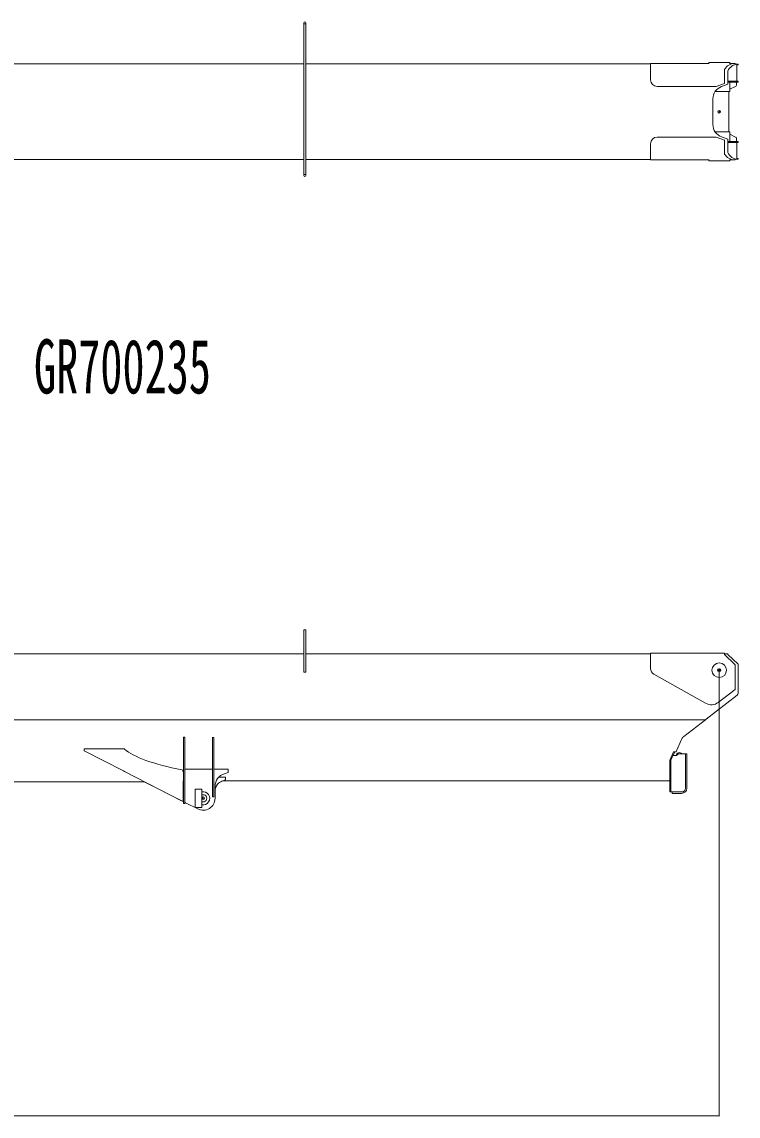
# Model space of a CAD drawing. Units: millimetres, scale not verified. Extents: x -41631 to 43732, y -72036 to 73823.
# Drawn here: x 33529 to 38956, y -36751 to -28462 of the extents above; entities that cross this region are included whole.
import ezdxf
from ezdxf.enums import TextEntityAlignment as Align

# ---------------------------------------------------------------- set-up
doc = ezdxf.new("R2010")
doc.units = ezdxf.units.MM
doc.header["$LTSCALE"] = 100
doc.header["$PDMODE"] = 32
doc.header["$PDSIZE"] = 20
doc.layers.add('0-0_0', color=5, linetype='Continuous', lineweight=18)
doc.layers.add('0-1_DEFPOINTS', color=7, linetype='Continuous')
doc.styles.add('ＭＳ ゴシック', font='')
doc.styles.get('ＭＳ ゴシック').set_extended_font_data('MS Gothic')

# ---------------------------------------------------------------- blocks, each defined once
blk = doc.blocks.new('_OPEN30')
at = {"layer": '0-0_0', "color": 7, "lineweight": 13}
blk.add_line((0, 0), (-1, 0), dxfattribs=at)
blk.add_lwpolyline([(-1, 0.27), (0, 0), (-1, -0.27)], dxfattribs=at)
blk = doc.blocks.new('D71')
at = {"layer": '0-0_0', "color": 7, "lineweight": 13}
for p, q in [((14598.4, -66076), (14598.4, -69452.7)), ((14595.6, -69451.7), (-26598.9, -69451.7))]:
    blk.add_line(p, q, dxfattribs=at)
at = {"layer": '0-1_DEFPOINTS'}
blk.add_point((14598.4, -66075.5), dxfattribs=at)
at = {"layer": '0-0_0', "xscale": 2.77, "yscale": 2.77}
blk.add_blockref('_OPEN30', (14598.4, -69451.7), dxfattribs=at)

msp = doc.modelspace()

# ---------------------------------------------------------------- linework, layer by layer
at = {"layer": '0-0_0'}
for p, q in [((35664.8, -28470.5), (35664.8, -28478.5)), ((35664.8, -28478.5), (35680.8, -28478.5)), ((35664.8, -29618.5), (35664.8, -28478.5)), ((35680.8, -28470.5), (35680.8, -29626.5)), ((33080.8, -28781), (35664.8, -28781)), ((35680.8, -28781), (38292.8, -28781)), ((38736.3, -28778), (38292.8, -28778)), ((38292.8, -28778), (38292.8, -28862.5)), ((38733.3, -28771.5), (38734.3, -28770.5)), ((38733.3, -28771.5), (38733.3, -28778)), ((38891.3, -28770.5), (38734.3, -28770.5)), ((38852.8, -28862.5), (38852.8, -28822.6)), ((38878.8, -28863), (38878.8, -28835.1)), ((38929.2, -28778), (38889.3, -28778)), ((38892.3, -28771.5), (38891.3, -28770.5)), ((38892.3, -28771.5), (38892.3, -28778)), ((38929.2, -28778), (38933.8, -28778)), ((38933.8, -28778), (38933.8, -28783)), ((38955.8, -28783), (38933.8, -28783)), ((38945.8, -28789), (38945.8, -28911)), ((38955.8, -28788), (38955.8, -28783)), ((38292.8, -28901), (38292.8, -28862.5)), ((38852.8, -28928), (38852.8, -28862.5)), ((38878.8, -28911), (38950.9, -28911)), ((38878.8, -28918), (38950.9, -28918)), ((38892.3, -28918), (38892.3, -28989.5)), ((38942.8, -28918), (38942.8, -28941.8)), ((38950.9, -28911), (38955.8, -28911)), ((38950.9, -28918), (38955.8, -28918)), ((38955.8, -28911), (38955.8, -28918)), ((38788.8, -28951), (38342.8, -28951)), ((38892.3, -28989.5), (38782.1, -28989.5)), ((38852.8, -28928), (38788.8, -28951)), ((38885.8, -29296.5), (38885.8, -28989.5)), ((38892.3, -28973.2), (38937.2, -28950.7)), ((38764.8, -29045.7), (38764.8, -29240.2)), ((38788.8, -29335), (38342.8, -29335)), ((38782.1, -29296.5), (38892.3, -29296.5)), ((38892.3, -29368), (38892.3, -29296.5)), ((38892.3, -29312.7), (38937.2, -29335.2)), ((38292.8, -29423.5), (38292.8, -29385)), ((38292.8, -29423.5), (38292.8, -29508)), ((38852.8, -29423.5), (38852.8, -29463.3)), ((38878.8, -29368), (38950.9, -29368)), ((38878.8, -29375), (38950.9, -29375)), ((38878.8, -29450.8), (38878.8, -29423)), ((38942.8, -29368), (38942.8, -29344.1)), ((38945.8, -29375), (38945.8, -29497.3)), ((38950.9, -29368), (38955.8, -29368)), ((38950.9, -29375), (38955.8, -29375)), ((38955.8, -29368), (38955.8, -29375)), ((35664.8, -29505), (33080.8, -29505)), ((38292.8, -29505), (35680.8, -29505)), ((38933.8, -29508), (38933.8, -29503)), ((38933.8, -29503), (38955.8, -29503)), ((38955.8, -29503), (38955.8, -29498)), ((38482.8, -29508), (38292.8, -29508)), ((38736.3, -29508), (38482.8, -29508)), ((38733.3, -29514.5), (38733.3, -29508)), ((38733.3, -29514.5), (38734.3, -29515.5)), ((38734.3, -29515.5), (38891.3, -29515.5)), ((38929.2, -29508), (38889.3, -29508)), ((38892.3, -29514.5), (38891.3, -29515.5)), ((38892.3, -29514.5), (38892.3, -29508)), ((38929.2, -29508), (38933.8, -29508)), ((35664.8, -29618.5), (35680.8, -29618.5)), ((35664.8, -29618.5), (35664.8, -29626.5)), ((35664.8, -33384.6), (35664.8, -33068.7)), ((35672.8, -33068.7), (35664.8, -33068.7)), ((35680.8, -33068.7), (35672.8, -33068.7)), ((35680.8, -33384.6), (35680.8, -33068.7)), ((33080.8, -33248.7), (35664.8, -33248.7)), ((35680.8, -33248.7), (38292.8, -33248.7)), ((38316.8, -33243.7), (38292.8, -33243.7)), ((38292.8, -33243.7), (38292.8, -33328.2)), ((38316.8, -33243.7), (38316.8, -33243.7)), ((38542.8, -33243.7), (38376.8, -33243.7)), ((38622.8, -33243.7), (38542.8, -33243.7)), ((38542.8, -33243.7), (38542.8, -33243.7)), ((38852.8, -33243.7), (38622.8, -33243.7)), ((38622.8, -33243.7), (38622.8, -33243.7)), ((38852.8, -33243.7), (38852.8, -33253.7)), ((38852.8, -33248.7), (38878.8, -33248.7)), ((38929.2, -33328.2), (38852.8, -33253.7)), ((38878.8, -33253.7), (38878.8, -33248.7)), ((38878.8, -33253.7), (38955.8, -33328.7)), ((38292.8, -33359.4), (38292.8, -33328.2)), ((38929.2, -33328.2), (38933.8, -33332.7)), ((38933.8, -33520.7), (38933.8, -33332.7)), ((38955.8, -33546.6), (38955.8, -33328.7)), ((38709.6, -33623.4), (38318.2, -33403)), ((38713.4, -33744.7), (38948, -33562.4)), ((38933.8, -33520.7), (38805.7, -33617.1)), ((38941.4, -33567.5), (38949.8, -33561.2)), ((38955.8, -33546.6), (38955.8, -33549.2)), ((38708.3, -33748.7), (29782.2, -33748.7)), ((38708.4, -33748.7), (38544.8, -33874.9)), ((38708.3, -33748.7), (38713.4, -33744.7)), ((34752.8, -34374.3), (34752.8, -33881.7)), ((34752.8, -33881.7), (34762.8, -33881.7)), ((34762.8, -33881.7), (34762.8, -34374.3)), ((34972.8, -34332), (34972.8, -33882)), ((38529.6, -33894.2), (38527.7, -33898.7)), ((34001.8, -33968.7), (34298.6, -33968.7)), ((34001.8, -33968.7), (34001.8, -33983.7)), ((34305, -33968.7), (34298.6, -33968.7)), ((34001.8, -33983.7), (34298.6, -34136.1)), ((38438.8, -34057.8), (38438.8, -34057.3)), ((38438.8, -34057.8), (38438.8, -34295.7)), ((38467.3, -33990.7), (38440.3, -34050.3)), ((38445.8, -34057.8), (38445.8, -34295.7)), ((38446.7, -34053.7), (38472.8, -33996.1)), ((38454.4, -34019.7), (38454.1, -34019.7)), ((38487.1, -34019.7), (38462.1, -34019.7)), ((38467.3, -33990.7), (38467.3, -33990.7)), ((38472.8, -33996.1), (38474.1, -33993.2)), ((38474.1, -33993.2), (38475.3, -33990.7)), ((38495.3, -34015.5), (38502.3, -34005.7)), ((38502.3, -34005.7), (38557.3, -34005.7)), ((38557.3, -34005.7), (38557.3, -34265.7)), ((38557.3, -34005.7), (38562.5, -34005.7)), ((38562.5, -34005.7), (38567.8, -34005.7)), ((38567.8, -34005.7), (38567.8, -34265.7)), ((34298.6, -34136.1), (34306.9, -34140.3)), ((34744, -34364.8), (34306.9, -34140.3)), ((34744.2, -34128.9), (34744, -34128.8)), ((34752.6, -34143.3), (34744.2, -34128.9)), ((34982.8, -34123.7), (35092.8, -34123.7)), ((35092.8, -34123.7), (35092.8, -34148.7)), ((30008.8, -34217.7), (34457.1, -34217.7)), ((34752.6, -34368.7), (34752.6, -34210.7)), ((34752.6, -34210.7), (34752.8, -34210.7)), ((35072.8, -34183.7), (35020.8, -34183.7)), ((35072.8, -34203.7), (35044.7, -34214.2)), ((35054.1, -34210.7), (38438.8, -34210.7)), ((35092.8, -34148.7), (35064, -34157.3)), ((34842.8, -34273.7), (34842.8, -34413.7)), ((34842.8, -34273.7), (34892.8, -34273.7)), ((34892.8, -34413.7), (34892.8, -34273.7)), ((34992.8, -34253.1), (34992.8, -34343.7)), ((38438.8, -34295.7), (38445.8, -34295.7)), ((38527.3, -34295.7), (38445.8, -34295.7)), ((38457.3, -34295.7), (38457.3, -34300.9)), ((38457.3, -34300.9), (38457.3, -34306.2)), ((38527.3, -34306.2), (38457.3, -34306.2)), ((34751.8, -34368.7), (34744, -34364.8)), ((34751.8, -34368.7), (34752.6, -34368.7)), ((34752.8, -34374.3), (34752.8, -34381.7)), ((34752.8, -34381.7), (34762.8, -34381.7)), ((34762.8, -34374.3), (34762.8, -34381.7)), ((34982.8, -34332), (34972.8, -34332)), ((34892.8, -34413.7), (34842.8, -34413.7))]:
    msp.add_line(p, q, dxfattribs=at)
for points in [[(38878.8, -28863), (38878.8, -28934), (38830.2, -28951.9)], [(38852.8, -29423.5), (38852.8, -29358), (38788.8, -29335)], [(38830.2, -29334.1), (38878.8, -29352), (38878.8, -29423)], [(38376.8, -33243.7), (38376.8, -33243.7), (38316.8, -33243.7)], [(34982.8, -34332), (34982.8, -33882), (34972.8, -33882)], [(38467.3, -33990.7), (38486.8, -33990.7), (38489.3, -33984.9), (38527.7, -33898.7)], [(34762.8, -34123.7), (34769.8, -34123.7), (34972.8, -34123.7)], [(34751.7, -34368.7), (34457.1, -34217.7), (34457.1, -34217.4)], [(35072.8, -34203.7), (35072.8, -34200.7), (35072.8, -34183.7)], [(34762.8, -34373.7), (34769.8, -34377.2), (34862.1, -34424)]]:
    msp.add_lwpolyline(points, dxfattribs=at)
for centre, radius in [((35672.8, -28470.5), 8), ((35672.8, -29626.5), 8), ((38812.8, -33373.7), 55)]:
    msp.add_circle(centre, radius, dxfattribs=at)
for centre, radius, start, end in [((38342.8, -28901), 50, 180, 270), ((38864.8, -29045.7), 100, 110.22486, 180), ((38932.8, -28941.8), 10, 296.56505, 0), ((35672.8, -29143.5), 8, 359.93158, 0.06842), ((38864.8, -29240.2), 100, 180, 249.77514), ((38342.8, -29385), 50, 90, 180), ((38932.8, -29344.1), 10, 0, 63.43495), ((35680.6, -33381.7), 15.8, 179.96162, 190.2827), ((35665, -33381.7), 15.8, 349.7173, 0.03838), ((38342.8, -33359.4), 50, 180, 240.61313), ((38940.8, -33339.3), 15, 0, 0.19614), ((38935.8, -33546.6), 20, 307.83891, 0), ((38940.8, -33549.2), 15, 307.21035, 360), ((38752.8, -33546.8), 88, 240.61313, 306.97512), ((38575.3, -33914.5), 50, 127.66562, 156.03751), ((34529.9, -33722.3), 333.6, 227.61199, 228.04882), ((38455.8, -34057.3), 17, 155.65891, 180), ((38455.8, -34057.8), 10, 155.59022, 180), ((38511.3, -34022.7), 25, 42.84299, 173.10838), ((38487.1, -34009.7), 10, 270, 324.46232), ((35092.8, -34253.1), 100, 106.69924, 180), ((35072.8, -34289.1), 80, 110.55604, 139.20394), ((34902.8, -34343.7), 50, 258.46303, 101.53697), ((35072.8, -34289.1), 80, 139.20394, 180), ((38527.3, -34265.7), 40.5, 270, 0), ((38527.3, -34265.7), 30, 270, 0), ((34902.8, -34343.7), 90, 243.14879, 0), ((34902.8, -34343.7), 27.5, 248.6763, 111.3237)]:
    msp.add_arc(centre, radius, start, end, dxfattribs=at)
for centre, major_axis, ratio, start_param, end_param in [((38929.2, -28862.5), (86.6, 0), 0.975311, 1.570855, 2.650213), ((38955.8, -28863), (82.1, 0), 0.974027, 1.570808, 2.786183), ((38955.8, -28863), (77, 0), 0.974026, 1.570785, 1.701034), ((38929.2, -29423.5), (86.6, 0), 0.975311, 3.632975, 4.712333), ((38955.8, -29423), (82.1, 0), 0.974027, 3.497003, 4.712377), ((38955.8, -29423), (77, 0), 0.974026, 4.582162, 4.712401), ((35672.8, -33383.2), (8, 0), 0.706897, 3.394139, 6.030639), ((35748.3, -33898.6), (1480.8, 0.1), 0.211506, 3.37263, 3.967051)]:
    msp.add_ellipse(centre, major_axis=major_axis, ratio=ratio, start_param=start_param, end_param=end_param, dxfattribs=at)
at = {"layer": '0-0_0', "color": 7}
for p in [(38812.8, -29143), (38812.8, -33373.7), (34902.8, -34343.7)]:
    msp.add_point(p, dxfattribs=at)

# ---------------------------------------------------------------- block references
at = {"layer": '0-0_0'}
msp.add_blockref('D71', (24214.3, 32701.8), dxfattribs=at)

# ---------------------------------------------------------------- texts
at = {"layer": '0-0_0', "color": 7, "style": 'ＭＳ ゴシック', "width": 0.6}
msp.add_text('GR700235', height=410.6, dxfattribs=at).set_placement((33620.9, -31400.3), align=Align.BOTTOM_LEFT)

doc.saveas('drawing.dxf')
